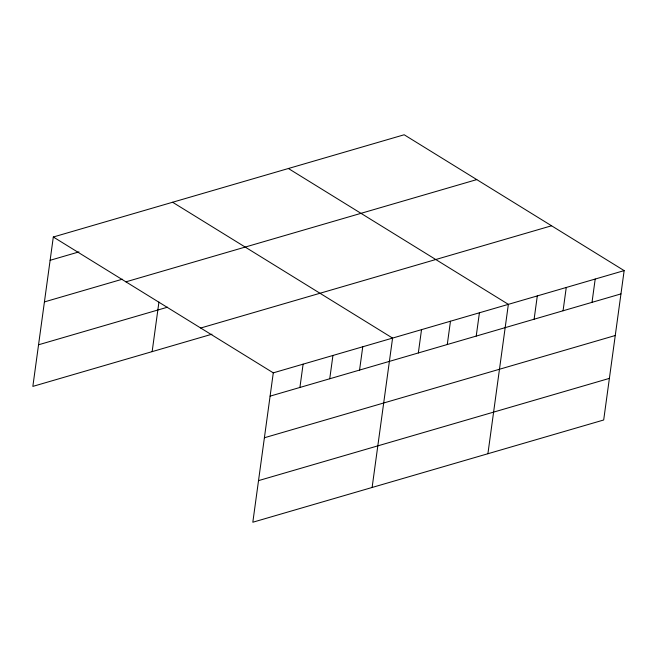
<?xml version="1.0" encoding="UTF-8"?>
<svg xmlns="http://www.w3.org/2000/svg" width="657" height="657" viewBox="0 0 657 657"><rect width="100%" height="100%" fill="white"/><g stroke="black" fill="none" stroke-linecap="round" stroke-linejoin="round"><path stroke-width="0.99" d="M624.15 270.61L273.287 372.848L252.822 522.233L603.684 419.995L624.15 270.61L404.178 134.767L53.316 237.005L32.85 386.39L211.965 334.199M152.145 351.626L158.937 302.048M299.912 387.458L303.107 364.159M329.74 378.769L332.935 355.47M359.56 370.08L362.754 346.781M372.117 487.469L392.582 338.092L172.61 202.249M418.337 352.949L421.523 329.658M447.277 344.514L450.472 321.224M476.226 336.08L479.421 312.781M487.905 453.732L508.362 304.347L288.39 168.504M534.116 319.212L537.311 295.913M563.065 310.777L566.26 287.479M592.014 302.343L595.201 279.044M50.121 260.303L78.98 251.894M44.421 301.916L122.35 279.209M125.906 281.837L476.768 179.599M38.549 344.785L167.494 307.205M200.697 328.024L551.56 225.778M270.093 396.146L620.955 293.909M264.393 437.759L615.256 335.513M258.521 480.628L609.384 378.383M53.316 237.005L273.287 372.848"/></g></svg>
